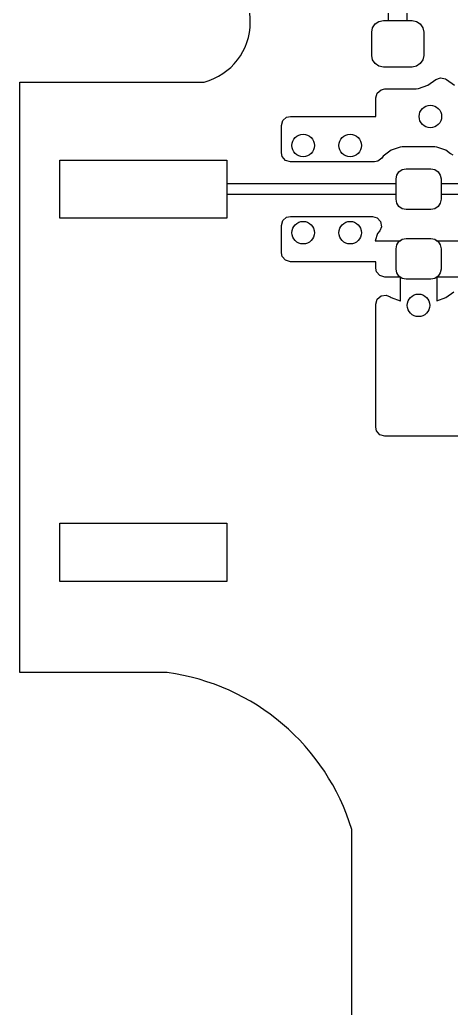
# Model space of a CAD drawing. Extents: x 0 to 3.78, y -0.8 to 2.03.
# Drawn here: x 0 to 0.234, y 0.044 to 0.58 of the extents above; entities that cross this region are included whole.
import ezdxf

# ---------------------------------------------------------------- set-up
doc = ezdxf.new("R2010")
doc.units = 0
doc.header["$MEASUREMENT"] = 0
doc.layers.add('BLACK', color=7, linetype='CONTINUOUS')

msp = doc.modelspace()

# ---------------------------------------------------------------- linework, layer by layer
at = {"layer": 'BLACK', "linetype": 'CONTINUOUS'}
for p, q in [((0.2098228346456693, 0.6376968503937007), (0.2098228346456693, 0.5795275590551181)), ((0.1998228346456693, 0.5795275590551181), (0.1998228346456693, 0.6356257874015748)), ((0.192593031496063, 0.5776825590551181), (0.1946366535433071, 0.5790480708661417)), ((0.192593031496063, 0.5776825590551181), (0.1946366535433071, 0.5790480708661417)), ((0.1946366535433071, 0.5790480708661417), (0.1970472440944882, 0.5795275590551181)), ((0.1946366535433071, 0.5790480708661417), (0.1970472440944882, 0.5795275590551181)), ((0.1970472440944882, 0.5795275590551181), (0.2125984251968504, 0.5795275590551181)), ((0.1970472440944882, 0.5795275590551181), (0.1998228346456693, 0.5795275590551181)), ((0.2098228346456693, 0.5795275590551181), (0.2125984251968504, 0.5795275590551181)), ((0.2125984251968504, 0.5795275590551181), (0.2150090157480315, 0.5790480708661417)), ((0.2125984251968504, 0.5795275590551181), (0.2150090157480315, 0.5790480708661417)), ((0.2150090157480315, 0.5790480708661417), (0.2170526377952756, 0.5776825590551181)), ((0.2150090157480315, 0.5790480708661417), (0.2170526377952756, 0.5776825590551181)), ((0.190748031496063, 0.5732283464566928), (0.1912275196850394, 0.575638937007874)), ((0.190748031496063, 0.5732283464566928), (0.1912275196850394, 0.575638937007874)), ((0.190748031496063, 0.5606299212598425), (0.190748031496063, 0.5732283464566928)), ((0.190748031496063, 0.5606299212598425), (0.190748031496063, 0.5732283464566928)), ((0.1912275196850394, 0.575638937007874), (0.192593031496063, 0.5776825590551181)), ((0.1912275196850394, 0.575638937007874), (0.192593031496063, 0.5776825590551181)), ((0.2170526377952756, 0.5776825590551181), (0.2184181496062992, 0.575638937007874)), ((0.2170526377952756, 0.5776825590551181), (0.2184181496062992, 0.575638937007874)), ((0.2184181496062992, 0.575638937007874), (0.2188976377952756, 0.5732283464566928)), ((0.2184181496062992, 0.575638937007874), (0.2188976377952756, 0.5732283464566928)), ((0.2188976377952756, 0.5732283464566928), (0.2188976377952756, 0.5606299212598425)), ((0.2188976377952756, 0.5732283464566928), (0.2188976377952756, 0.5606299212598425)), ((0.1912275196850394, 0.5582193307086614), (0.190748031496063, 0.5606299212598425)), ((0.1912275196850394, 0.5582193307086614), (0.190748031496063, 0.5606299212598425)), ((0.192593031496063, 0.5561757086614173), (0.1912275196850394, 0.5582193307086614)), ((0.192593031496063, 0.5561757086614173), (0.1912275196850394, 0.5582193307086614)), ((0.2184181496062992, 0.5582193307086614), (0.2170526377952756, 0.5561757086614173)), ((0.2184181496062992, 0.5582193307086614), (0.2170526377952756, 0.5561757086614173)), ((0.2188976377952756, 0.5606299212598425), (0.2184181496062992, 0.5582193307086614)), ((0.2188976377952756, 0.5606299212598425), (0.2184181496062992, 0.5582193307086614)), ((0.1946366535433071, 0.5548101968503937), (0.192593031496063, 0.5561757086614173)), ((0.1946366535433071, 0.5548101968503937), (0.192593031496063, 0.5561757086614173)), ((0.1970472440944882, 0.5543307086614173), (0.1946366535433071, 0.5548101968503937)), ((0.1970472440944882, 0.5543307086614173), (0.1946366535433071, 0.5548101968503937)), ((0.2125984251968504, 0.5543307086614173), (0.1970472440944882, 0.5543307086614173)), ((0.2125984251968504, 0.5543307086614173), (0.1970472440944882, 0.5543307086614173)), ((0.2150090157480315, 0.5548101968503937), (0.2125984251968504, 0.5543307086614173)), ((0.2150090157480315, 0.5548101968503937), (0.2125984251968504, 0.5543307086614173)), ((0.2170526377952756, 0.5561757086614173), (0.2150090157480315, 0.5548101968503937)), ((0.2170526377952756, 0.5561757086614173), (0.2150090157480315, 0.5548101968503937)), ((0.2211656692913386, 0.5444199212598425), (0.2254475984251968, 0.547580157480315)), ((0.2254475984251968, 0.547580157480315), (0.2280312992125984, 0.5485238188976378)), ((0.2280312992125984, 0.5485238188976378), (0.230715157480315, 0.5479208661417323)), ((0.230715157480315, 0.5479208661417323), (0.2312449606299213, 0.5475803937007874)), ((0.2312449606299213, 0.5475803937007874), (0.2355272440944882, 0.5444199212598425)), ((-9.45275590551e-05, 0.5461732283464567), (0.0999054724409449, 0.5461732283464567)), ((-9.45275590551e-05, 0.2261732283464567), (-9.45275590551e-05, 0.5461732283464567)), ((0.1936883858267716, 0.5402574803149606), (0.1957672834645669, 0.5420588582677165)), ((0.1957672834645669, 0.5420588582677165), (0.1977951181102362, 0.5425000393700787)), ((0.1977951181102362, 0.5425000393700787), (0.2147823622047244, 0.5425000393700787)), ((0.2147823622047244, 0.5425000393700787), (0.2160070472440945, 0.5426148425196851)), ((0.2160070472440945, 0.5426148425196851), (0.2211656692913386, 0.5444199212598425)), ((0.1929133858267716, 0.5376181496062992), (0.1936883858267716, 0.5402574803149606)), ((0.1929133858267716, 0.5275590551181102), (0.1929133858267716, 0.5376181496062992)), ((0.1417322834645669, 0.5226771653543307), (0.1425072834645669, 0.5253164960629921)), ((0.1425072834645669, 0.5253164960629921), (0.1445861811023622, 0.5271178740157481)), ((0.1445861811023622, 0.5271178740157481), (0.1466141732283465, 0.5275590551181102)), ((0.1466141732283465, 0.5275590551181102), (0.1929133858267716, 0.5275590551181102)), ((0.1417322834645669, 0.5078543307086614), (0.1417322834645669, 0.5226771653543307)), ((0.2012037795275591, 0.5092068110236221), (0.1969973622047244, 0.5061023228346456)), ((0.2061379921259842, 0.5109334251968504), (0.2012037795275591, 0.5092068110236221)), ((0.2061384645669291, 0.5109335039370079), (0.2061379921259842, 0.5109334251968504)), ((0.2073095275590551, 0.5110433070866142), (0.2061384645669291, 0.5109335039370079)), ((0.2073096850393701, 0.5110433070866142), (0.2073095275590551, 0.5110433070866142)), ((0.224873937007874, 0.5110433070866142), (0.2073096850393701, 0.5110433070866142)), ((0.224874094488189, 0.5110433070866142), (0.224873937007874, 0.5110433070866142)), ((0.2260451181102362, 0.5109335039370079), (0.224874094488189, 0.5110433070866142)), ((0.2260455905511811, 0.5109334251968504), (0.2260451181102362, 0.5109335039370079)), ((0.2309798031496063, 0.5092068110236221), (0.2260455905511811, 0.5109334251968504)), ((0.2309798818897638, 0.5092067716535433), (0.2309798031496063, 0.5092068110236221)), ((0.2334608267716535, 0.5073757480314961), (0.2309798818897638, 0.5092067716535433)), ((0.0216535433070866, 0.4724409448818898), (0.0216535433070866, 0.5039370078740157)), ((0.0216535433070866, 0.5039370078740157), (0.1122047244094488, 0.5039370078740157)), ((0.0216535433070866, 0.4724409448818898), (0.0216535433070866, 0.5039370078740157)), ((0.0216535433070866, 0.5039370078740157), (0.1122047244094488, 0.5039370078740157)), ((0.1122047244094488, 0.5039370078740157), (0.1122047244094488, 0.4724409448818898)), ((0.1122047244094488, 0.5039370078740157), (0.1122047244094488, 0.4911417322834646)), ((0.1421734645669291, 0.5058263385826771), (0.1417322834645669, 0.5078543307086614)), ((0.143974842519685, 0.5037474409448819), (0.1421734645669291, 0.5058263385826771)), ((0.1466141732283465, 0.5029724409448819), (0.143974842519685, 0.5037474409448819)), ((0.1961508661417323, 0.5049553543307086), (0.19396, 0.5032919291338582)), ((0.1969973622047244, 0.5061023228346456), (0.1961508661417323, 0.5049553543307086)), ((0.2336161023622047, 0.5072611417322834), (0.2334608267716535, 0.5073757480314961)), ((0.2348082283464567, 0.50661531496063), (0.2336161023622047, 0.5072611417322834)), ((0.1922229133858268, 0.5029724409448819), (0.1466141732283465, 0.5029724409448819)), ((0.19396, 0.5032919291338582), (0.1922229133858268, 0.5029724409448819)), ((0.2055014566929134, 0.4975982283464567), (0.2072896062992126, 0.498793031496063)), ((0.2055014566929134, 0.4975982283464567), (0.2072896062992126, 0.498793031496063)), ((0.2072896062992126, 0.498793031496063), (0.2093988976377953, 0.4992125984251968)), ((0.2072896062992126, 0.498793031496063), (0.2093988976377953, 0.4992125984251968)), ((0.2093988976377953, 0.4992125984251968), (0.2227847244094488, 0.4992125984251968)), ((0.2093988976377953, 0.4992125984251968), (0.2227847244094488, 0.4992125984251968)), ((0.2227847244094488, 0.4992125984251968), (0.2248940157480315, 0.498793031496063)), ((0.2227847244094488, 0.4992125984251968), (0.2248940157480315, 0.498793031496063)), ((0.2248940157480315, 0.498793031496063), (0.2266821653543307, 0.4975982283464567)), ((0.2248940157480315, 0.498793031496063), (0.2266821653543307, 0.4975982283464567)), ((0.2038870866141732, 0.4937007874015748), (0.2043066535433071, 0.4958100787401575)), ((0.2038870866141732, 0.4937007874015748), (0.2043066535433071, 0.4958100787401575)), ((0.2038870866141732, 0.4826771653543307), (0.2038870866141732, 0.4937007874015748)), ((0.2038870866141732, 0.4911417322834646), (0.2038870866141732, 0.4937007874015748)), ((0.2043066535433071, 0.4958100787401575), (0.2055014566929134, 0.4975982283464567)), ((0.2043066535433071, 0.4958100787401575), (0.2055014566929134, 0.4975982283464567)), ((0.2266821653543307, 0.4975982283464567), (0.227876968503937, 0.4958100787401575)), ((0.2266821653543307, 0.4975982283464567), (0.227876968503937, 0.4958100787401575)), ((0.227876968503937, 0.4958100787401575), (0.2282965354330709, 0.4937007874015748)), ((0.227876968503937, 0.4958100787401575), (0.2282965354330709, 0.4937007874015748)), ((0.2282965354330709, 0.4937007874015748), (0.2282965354330709, 0.4826771653543307)), ((0.2282965354330709, 0.4937007874015748), (0.2282965354330709, 0.4911417322834646)), ((0.1122047244094488, 0.4911417322834646), (0.2038870866141732, 0.4911417322834646)), ((0.2282965354330709, 0.4911417322834646), (0.2466286220472441, 0.4911417322834646)), ((0.2038870866141732, 0.4852362204724409), (0.1122047244094488, 0.4852362204724409)), ((0.1122047244094488, 0.4852362204724409), (0.1122047244094488, 0.4724409448818898)), ((0.2038870866141732, 0.4826771653543307), (0.2038870866141732, 0.4852362204724409)), ((0.2043066535433071, 0.480567874015748), (0.2038870866141732, 0.4826771653543307)), ((0.2043066535433071, 0.480567874015748), (0.2038870866141732, 0.4826771653543307)), ((0.2282965354330709, 0.4826771653543307), (0.227876968503937, 0.480567874015748)), ((0.2282965354330709, 0.4826771653543307), (0.227876968503937, 0.480567874015748)), ((0.2466286220472441, 0.4852362204724409), (0.2282965354330709, 0.4852362204724409)), ((0.2282965354330709, 0.4852362204724409), (0.2282965354330709, 0.4826771653543307)), ((0.2055014566929134, 0.4787797244094488), (0.2043066535433071, 0.480567874015748)), ((0.2055014566929134, 0.4787797244094488), (0.2043066535433071, 0.480567874015748)), ((0.2072896062992126, 0.4775849212598425), (0.2055014566929134, 0.4787797244094488)), ((0.2072896062992126, 0.4775849212598425), (0.2055014566929134, 0.4787797244094488)), ((0.2093988976377953, 0.4771653543307087), (0.2072896062992126, 0.4775849212598425)), ((0.2093988976377953, 0.4771653543307087), (0.2072896062992126, 0.4775849212598425)), ((0.2227847244094488, 0.4771653543307087), (0.2093988976377953, 0.4771653543307087)), ((0.2227847244094488, 0.4771653543307087), (0.2093988976377953, 0.4771653543307087)), ((0.2248940157480315, 0.4775849212598425), (0.2227847244094488, 0.4771653543307087)), ((0.2248940157480315, 0.4775849212598425), (0.2227847244094488, 0.4771653543307087)), ((0.2266821653543307, 0.4787797244094488), (0.2248940157480315, 0.4775849212598425)), ((0.2266821653543307, 0.4787797244094488), (0.2248940157480315, 0.4775849212598425)), ((0.227876968503937, 0.480567874015748), (0.2266821653543307, 0.4787797244094488)), ((0.227876968503937, 0.480567874015748), (0.2266821653543307, 0.4787797244094488)), ((0.1122047244094488, 0.4724409448818898), (0.0216535433070866, 0.4724409448818898)), ((0.1122047244094488, 0.4724409448818898), (0.0216535433070866, 0.4724409448818898)), ((0.1425072834645669, 0.4711629527559055), (0.1445861811023622, 0.4729643307086614)), ((0.1445861811023622, 0.4729643307086614), (0.1466141732283465, 0.4734055118110236)), ((0.1466141732283465, 0.4734055118110236), (0.1911141732283465, 0.4734055118110236)), ((0.1911141732283465, 0.4734055118110236), (0.1937535039370079, 0.4726305118110236)), ((0.1937535039370079, 0.4726305118110236), (0.1955548818897638, 0.4705516141732283)), ((0.1417322834645669, 0.4685236220472441), (0.1425072834645669, 0.4711629527559055)), ((0.1417322834645669, 0.4537007874015748), (0.1417322834645669, 0.4685236220472441)), ((0.1959463779527559, 0.4678288582677165), (0.195042125984252, 0.4656246456692913)), ((0.1955548818897638, 0.4705516141732283), (0.1959463779527559, 0.4678288582677165)), ((0.1939105511811024, 0.4640914566929134), (0.1925615748031496, 0.4602362204724409)), ((0.195042125984252, 0.4656246456692913), (0.1939105511811024, 0.4640914566929134)), ((0.2055014566929134, 0.4598029527559055), (0.2072896062992126, 0.4609977559055118)), ((0.2061498818897638, 0.4602362204724409), (0.2072896062992126, 0.4609977559055118)), ((0.2072896062992126, 0.4609977559055118), (0.2093988976377953, 0.4614173228346456)), ((0.2072896062992126, 0.4609977559055118), (0.2093988976377953, 0.4614173228346456)), ((0.2093988976377953, 0.4614173228346456), (0.2227847244094488, 0.4614173228346456)), ((0.2093988976377953, 0.4614173228346456), (0.2227847244094488, 0.4614173228346456)), ((0.2227847244094488, 0.4614173228346456), (0.2248940157480315, 0.4609977559055118)), ((0.2227847244094488, 0.4614173228346456), (0.2248940157480315, 0.4609977559055118)), ((0.2248940157480315, 0.4609977559055118), (0.2266821653543307, 0.4598029527559055)), ((0.2248940157480315, 0.4609977559055118), (0.2260337401574803, 0.4602362204724409)), ((0.1925615748031496, 0.4602362204724409), (0.2061498818897638, 0.4602362204724409)), ((0.2038870866141732, 0.4559055118110236), (0.2043066535433071, 0.4580148031496063)), ((0.2038870866141732, 0.4448818897637795), (0.2038870866141732, 0.4559055118110236)), ((0.2043066535433071, 0.4580148031496063), (0.2055014566929134, 0.4598029527559055)), ((0.2260337401574803, 0.4602362204724409), (0.2396220866141732, 0.4602362204724409)), ((0.2266821653543307, 0.4598029527559055), (0.227876968503937, 0.4580148031496063)), ((0.227876968503937, 0.4580148031496063), (0.2282965354330709, 0.4559055118110236)), ((0.2282965354330709, 0.4559055118110236), (0.2282965354330709, 0.4448818897637795)), ((0.1421734645669291, 0.4516727952755906), (0.1417322834645669, 0.4537007874015748)), ((0.143974842519685, 0.4495938976377953), (0.1421734645669291, 0.4516727952755906)), ((0.1466141732283465, 0.4488188976377953), (0.143974842519685, 0.4495938976377953)), ((0.1929133858267716, 0.4488188976377953), (0.1466141732283465, 0.4488188976377953)), ((0.1929133858267716, 0.4454330708661417), (0.1929133858267716, 0.4488188976377953)), ((0.1933545669291339, 0.4434050787401574), (0.1929133858267716, 0.4454330708661417)), ((0.2043066535433071, 0.4427725984251968), (0.2038870866141732, 0.4448818897637795)), ((0.2282965354330709, 0.4448818897637795), (0.227876968503937, 0.4427725984251968)), ((0.1951559448818898, 0.4413261811023622), (0.1933545669291339, 0.4434050787401574)), ((0.1977952755905512, 0.4405511811023622), (0.1951559448818898, 0.4413261811023622)), ((0.2061498818897638, 0.4405511811023622), (0.1977952755905512, 0.4405511811023622)), ((0.2055014566929134, 0.4409844488188976), (0.2043066535433071, 0.4427725984251968)), ((0.2072896062992126, 0.4397896456692914), (0.2055014566929134, 0.4409844488188976)), ((0.2062492913385827, 0.4404847637795276), (0.2061498818897638, 0.4405511811023622)), ((0.2062492913385827, 0.427658779527559), (0.2062492913385827, 0.4404847637795276)), ((0.2093988976377953, 0.4393700787401575), (0.2072896062992126, 0.4397896456692914)), ((0.2227847244094488, 0.4393700787401575), (0.2093988976377953, 0.4393700787401575)), ((0.2248940157480315, 0.4397896456692914), (0.2227847244094488, 0.4393700787401575)), ((0.2266821653543307, 0.4409844488188976), (0.2248940157480315, 0.4397896456692914)), ((0.2260337401574803, 0.4405511811023622), (0.2259343307086614, 0.4404847637795276)), ((0.2259343307086614, 0.4404847637795276), (0.2259343307086614, 0.427658779527559)), ((0.2374144881889764, 0.4405511811023622), (0.2260337401574803, 0.4405511811023622)), ((0.227876968503937, 0.4427725984251968), (0.2266821653543307, 0.4409844488188976)), ((0.1929133858267716, 0.4258484645669291), (0.1936883858267716, 0.4284877952755906)), ((0.1936883858267716, 0.4284877952755906), (0.1957672834645669, 0.4302891732283464)), ((0.1957672834645669, 0.4302891732283464), (0.1984900393700787, 0.4306806692913386)), ((0.1984900393700787, 0.4306806692913386), (0.2006943307086614, 0.4297763779527559)), ((0.2006943307086614, 0.4297763779527559), (0.2012131102362205, 0.4293934645669291)), ((0.2012131102362205, 0.4293934645669291), (0.2061418503937008, 0.4276688188976378)), ((0.2260417716535433, 0.4276688188976378), (0.2309705118110236, 0.4293935039370079)), ((0.2309705118110236, 0.4293935039370079), (0.2351721653543307, 0.4324944488188976)), ((0.1929133858267716, 0.3592125984251968), (0.1929133858267716, 0.4258484645669291)), ((0.2061418503937008, 0.4276688188976378), (0.2061417716535433, 0.4276688188976378)), ((0.2061417716535433, 0.4276688188976378), (0.2062492913385827, 0.427658779527559)), ((0.2259343307086614, 0.427658779527559), (0.2260417716535433, 0.4276688188976378)), ((0.1933545669291339, 0.3571846062992126), (0.1929133858267716, 0.3592125984251968)), ((0.1951559448818898, 0.3551057086614173), (0.1933545669291339, 0.3571846062992126)), ((0.1977952755905512, 0.3543307086614173), (0.1951559448818898, 0.3551057086614173)), ((0.289664094488189, 0.3543307086614173), (0.1977952755905512, 0.3543307086614173)), ((0.0216535433070866, 0.2755905511811024), (0.0216535433070866, 0.3070866141732284)), ((0.0216535433070866, 0.3070866141732284), (0.1122047244094488, 0.3070866141732284)), ((0.0216535433070866, 0.2755905511811024), (0.0216535433070866, 0.3070866141732284)), ((0.0216535433070866, 0.3070866141732284), (0.1122047244094488, 0.3070866141732284)), ((0.1122047244094488, 0.3070866141732284), (0.1122047244094488, 0.2755905511811024)), ((0.1122047244094488, 0.3070866141732284), (0.1122047244094488, 0.2755905511811024)), ((0.1122047244094488, 0.2755905511811024), (0.0216535433070866, 0.2755905511811024)), ((0.1122047244094488, 0.2755905511811024), (0.0216535433070866, 0.2755905511811024)), ((0.0799054724409449, 0.2261732283464567), (-9.45275590551e-05, 0.2261732283464567)), ((0.1799054724409449, 0.0011732283464567), (0.1799054724409449, 0.1411732283464567))]:
    msp.add_line(p, q, dxfattribs=at)
at = {"layer": 'BLACK'}
for centre in [(0.2225196850393701, 0.5275590551181102), (0.1535433070866142, 0.5118110236220472), (0.1790551181102362, 0.5118110236220472), (0.1535433070866142, 0.4645669291338583), (0.1790551181102362, 0.4645669291338583), (0.216091811023622, 0.4251968503937008)]:
    msp.add_circle(centre, 0.0061023622047244, dxfattribs=at)
for centre, radius, start, end in [((0.0912804724409449, 0.5786732283464566), 0.033625, -75.13718406, 75.13718406), ((0.063654094488189, 0.1057304330708661), 0.1215342512181695, 16.95544924, 82.31547643)]:
    msp.add_arc(centre, radius, start, end, dxfattribs=at)

doc.saveas('drawing.dxf')
